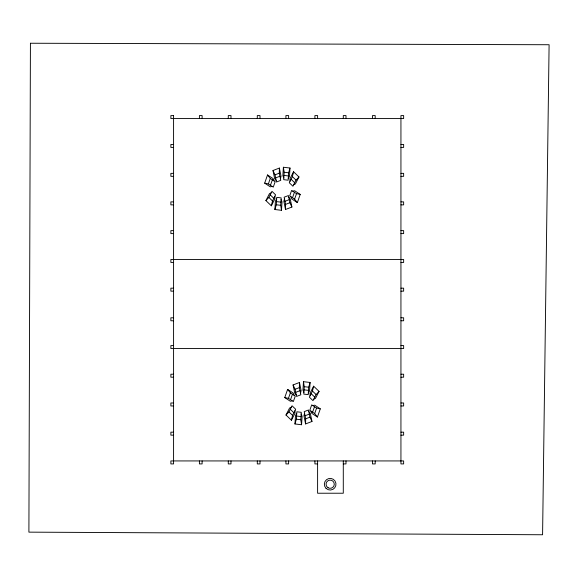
<?xml version="1.0" encoding="UTF-8"?>
<svg xmlns="http://www.w3.org/2000/svg" width="578" height="578" viewBox="0 0 578 578"><rect width="100%" height="100%" fill="white"/><g stroke="black" fill="none" stroke-linecap="round" stroke-linejoin="round"><path stroke-width="0.87" d="M272.997 170.51L275.005 174.831L276.472 181.998L280.749 180.365L279.29 173.19L279.376 168.068L272.997 170.51L274.666 178.703L276.132 180.35M285.51 209.489L285.604 204.366L284.138 197.199L288.415 195.559L289.881 202.734L291.897 207.047L285.51 209.489L283.841 201.303L284.477 198.839M293.075 384.941L295.091 389.261L296.55 396.429L300.827 394.796L299.368 387.621L299.462 382.499L293.075 384.941L294.744 393.134L296.218 394.788M305.589 423.92L305.683 418.797L304.223 411.63L308.5 409.99L309.96 417.164L311.976 421.478L305.589 423.92L303.92 415.734L304.555 413.27M281.067 199.583L282.021 201.838L281.493 210.305L274.89 209.532L275.417 201.065L276.645 199.063M274.89 209.532L276.284 204.778L276.746 197.358L281.175 197.878L280.706 205.298L281.493 210.305M288.249 178.494L289.47 176.5L289.997 168.025L283.393 167.252L282.866 175.719L283.82 177.973M283.393 167.252L284.181 172.258L283.711 179.679L288.14 180.199L288.603 172.779L289.997 168.025M301.145 414.014L302.106 416.268L301.572 424.743L294.968 423.963L295.502 415.495L296.724 413.494M294.968 423.963L296.362 419.209L296.832 411.789L301.254 412.309L300.791 419.729L301.572 424.743M308.327 392.932L309.548 390.93L310.083 382.455L303.479 381.682L302.944 390.15L303.905 392.411M303.479 381.682L304.259 386.689L303.797 394.109L308.219 394.63L308.688 387.209L310.083 382.455M271.335 205.804L272.491 200.934L275.612 194.837L271.978 191.34L268.857 197.438L265.902 200.588L271.335 205.804L274.897 198.846L274.897 196.238M298.985 176.969L296.037 180.119L292.916 186.217L289.275 182.72L292.396 176.622L293.559 171.753L298.985 176.969L295.423 183.927L293.631 184.816M291.413 420.235L292.569 415.365L295.69 409.267L292.056 405.778L288.935 411.868L285.987 415.026L291.413 420.235L294.975 413.277L294.975 410.669M319.063 391.4L316.115 394.55L312.994 400.648L309.36 397.151L312.481 391.06L313.637 386.183L319.063 391.4L315.501 398.358L313.709 399.246M280.409 178.718L281.045 176.261L279.376 168.068M300.495 393.148L301.131 390.692L299.462 382.499M272.144 186.391L270.266 186.824L264.673 183.147L267.535 174.953L273.134 178.631L274.066 180.907M270.287 178.429L275.193 181.644L273.271 187.127L268.373 183.912L270.287 178.429L267.535 174.953M270.461 185.285L272.382 179.801M292.511 197.763L294.426 192.272M294.599 199.135L296.521 193.644L291.615 190.429L289.701 195.913L294.599 199.135L297.352 202.603L300.213 194.41L294.621 190.74L292.743 191.166M292.23 400.821L290.351 401.255L284.752 397.577L287.62 389.391L293.212 393.062L294.144 395.338M290.373 392.859L295.271 396.075L293.349 401.565L288.451 398.343L290.373 392.859L287.62 389.391M290.539 399.716L292.461 394.232M312.59 412.193L314.511 406.702M314.678 413.566L316.599 408.075L311.701 404.86L309.779 410.351L314.678 413.566L317.43 417.034L320.299 408.841L314.699 405.171L312.821 405.597M265.902 200.588L269.471 193.63L271.255 192.741M293.559 171.753L289.99 178.718L289.99 181.326M285.987 415.026L289.549 408.061L291.341 407.172M313.637 386.183L310.075 393.148L310.075 395.757M275.005 174.831L279.29 173.19M275.634 177.887L279.911 176.254M284.976 201.31L289.253 199.67M285.604 204.366L289.881 202.734M295.091 389.261L299.368 387.621M295.712 392.317L299.989 390.685M305.061 415.741L309.338 414.101M305.683 418.797L309.96 417.164M173.581 144.435L170.878 144.435L170.878 147.419L173.581 147.419M400.937 144.435L403.639 144.435L403.639 147.419L400.937 147.419M173.581 173.357L170.878 173.357L170.878 176.341L173.581 176.341M400.937 173.357L403.639 173.357L403.639 176.341L400.937 176.341M173.581 201.881L170.878 201.881L170.878 204.865L173.581 204.865M400.937 201.881L403.639 201.881L403.639 204.865L400.937 204.865M173.581 230.615L170.878 230.615L170.878 233.599L173.581 233.599M400.937 230.615L403.639 230.615L403.639 233.599L400.937 233.599M173.581 262.455L170.878 262.455L170.878 259.471L403.639 259.471L403.639 262.455L400.937 262.455M173.581 288.169L170.878 288.169L170.878 291.153L173.581 291.153M400.937 288.169L403.639 288.169L403.639 291.153L400.937 291.153M173.581 317.784L170.878 317.784L170.878 320.768L173.581 320.768M400.937 317.784L403.639 317.784L403.639 320.768L400.937 320.768M173.581 345.572L170.878 345.572L170.878 348.556L403.639 348.556L403.639 345.572L400.937 345.572M173.581 374.212L170.878 374.212L170.878 377.196L173.581 377.196M400.937 374.212L403.639 374.212L403.639 377.196L400.937 377.196M173.581 402.982L170.878 402.982L170.878 405.966L173.581 405.966M400.937 402.982L403.639 402.982L403.639 405.966L400.937 405.966M173.581 432.171L170.878 432.171L170.878 435.155L173.581 435.155M400.937 432.171L403.639 432.171L403.639 435.155L400.937 435.155M317.604 463.917L314.909 463.917L314.909 460.933M343.289 463.917L345.991 463.917L345.991 460.933M284.181 172.258L288.603 172.779M283.979 175.423L288.408 175.943M276.479 201.614L280.908 202.134M276.284 204.778L280.706 205.298M304.259 386.689L308.688 387.209M304.064 389.854L308.486 390.374M296.565 416.044L300.986 416.565M296.362 419.209L300.791 419.729M264.673 183.147L268.373 183.912M296.521 193.644L300.213 194.41M284.752 397.577L288.451 398.343M316.599 408.075L320.299 408.841M297.352 202.603L291.753 198.926L290.821 196.657M317.43 417.034L311.838 413.364L310.906 411.088M292.396 176.622L296.037 180.119M291.066 179.223L294.701 182.72M270.186 194.837L273.82 198.333M268.857 197.438L272.491 200.934M312.481 391.06L316.115 394.55M311.145 393.661L314.786 397.151M290.264 409.267L293.906 412.764M288.935 411.868L292.569 415.365M288.754 197.206L290.228 198.861L291.897 207.047M308.833 411.637L310.307 413.292L311.976 421.478M375.187 118.569L375.187 115.586L372.485 115.586L372.485 118.569M375.187 460.933L375.187 463.917L372.485 463.917L372.485 460.933M345.991 118.569L345.991 115.586L343.289 115.586L343.289 118.569M343.289 460.933L343.289 493.229L317.604 493.229L317.604 460.933M317.604 118.569L317.604 115.586L314.909 115.586L314.909 118.569M288.624 118.569L288.624 115.586L285.922 115.586L285.922 118.569M288.624 460.933L288.624 463.917L285.922 463.917L285.922 460.933M259.999 118.569L259.999 115.586L257.297 115.586L257.297 118.569M259.999 460.933L259.999 463.917L257.297 463.917L257.297 460.933M230.983 118.569L230.983 115.586L228.281 115.586L228.281 118.569M230.983 460.933L230.983 463.917L228.281 463.917L228.281 460.933M202.112 118.569L202.112 115.586L199.41 115.586L199.41 118.569M202.112 460.933L202.112 463.917L199.41 463.917L199.41 460.933M30.424 43.242L28.9 532.143L542.583 534.758L549.1 44.737L30.424 43.242M173.581 115.586L170.878 115.586L170.878 118.569L403.639 118.569L403.639 115.586L400.937 115.586L400.937 463.917L403.639 463.917L403.639 460.933L170.878 460.933L170.878 463.917L173.581 463.917L173.581 115.586M328.116 487.774A4.104 4.104 0 0 0 334.272 484.22A4.104 4.104 0 0 0 328.116 480.665A4.104 4.104 0 0 0 328.116 487.774M326.05 488.338A5.816 5.816 0 0 0 335.789 485.722A5.816 5.816 0 0 0 328.658 478.598A5.816 5.816 0 0 0 326.05 488.338"/></g></svg>
